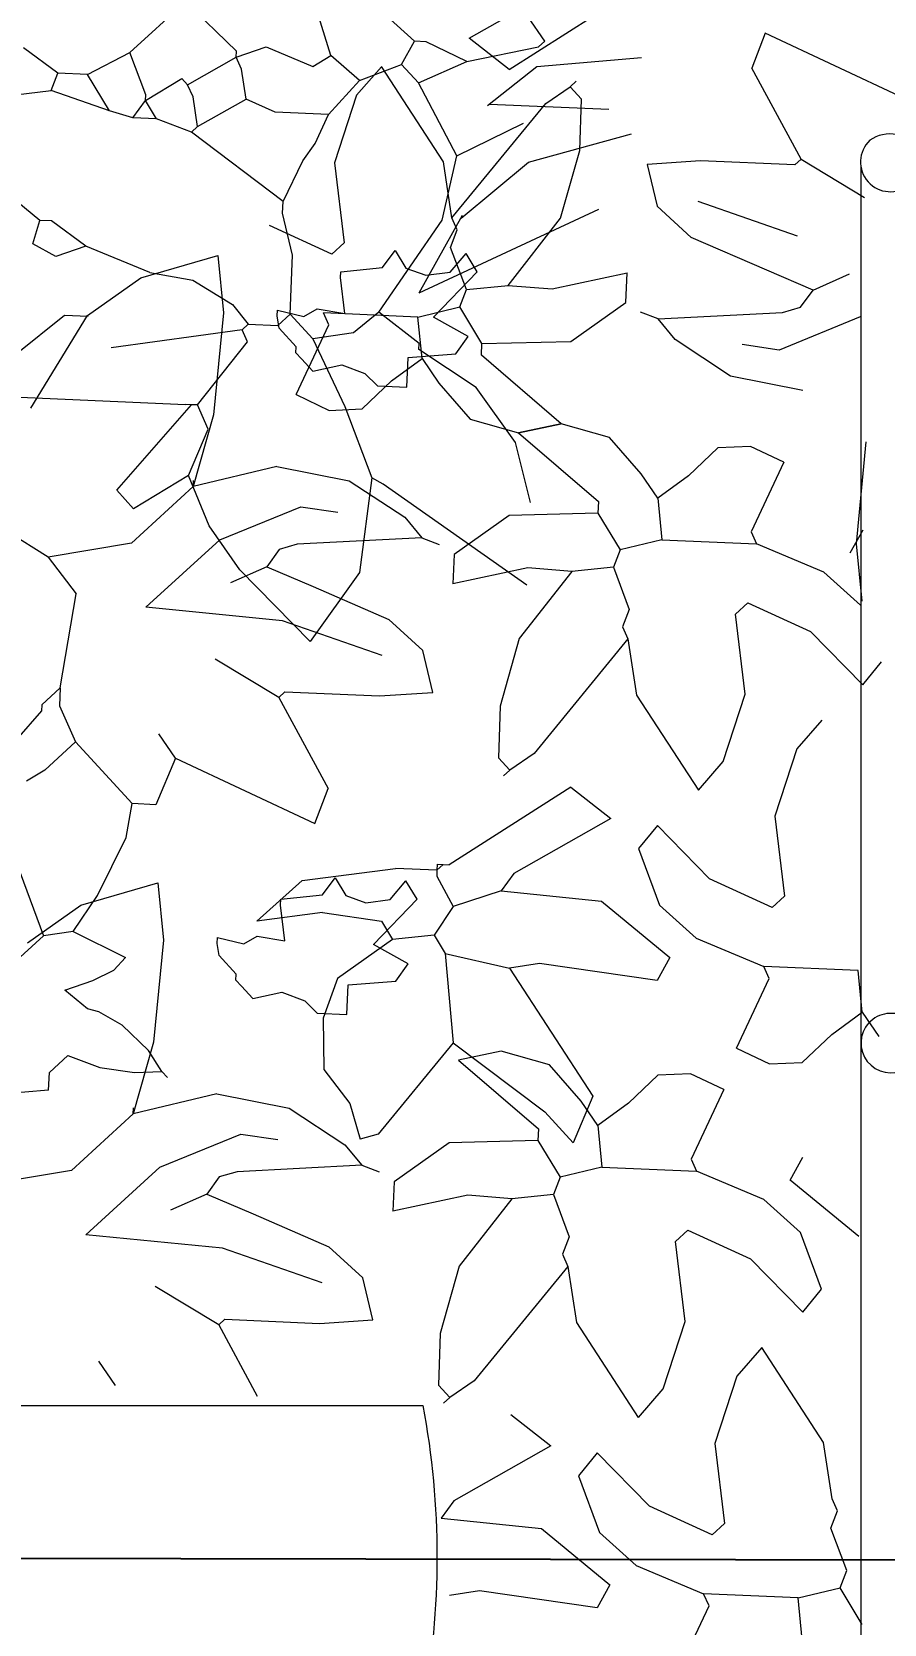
# Model space of a CAD drawing. Header units: centimetres. Extents: x 5667 to 17750, y 274 to 6203.
# Drawn here: x 7809.8 to 7855.8, y 4577.9 to 4663.9 of the extents above; entities that cross this region are included whole.
import ezdxf

# ---------------------------------------------------------------- set-up
doc = ezdxf.new("R2010")
doc.units = ezdxf.units.CM
doc.header["$MEASUREMENT"] = 0
doc.layers.get('0').update_dxf_attribs({"lineweight": 18})
for name, color, linetype, lineweight in [('A-FURN', 8, 'Continuous', 9), ('G-ANNO-DIM', 3, 'Continuous', 9), ('G-HEDGE', 104, 'Continuous', 9)]:
    doc.layers.add(name, color=color, linetype=linetype, lineweight=lineweight)
doc.styles.add('ARIAL', font='arial.ttf')
doc.dimstyles.new('TICK_36', dxfattribs={"dimtxt": 10, "dimasz": 3.6, "dimexe": 1.8, "dimexo": 1.2, "dimgap": 1.8, "dimtad": 0, "dimdec": 0, "dimzin": 0, "dimdsep": 46, "dimtxsty": 'ARIAL', "dimblk": 'OBLIQUE', "dimcen": 1.8, "dimdle": 1.8, "dimclrd": 256, "dimclrt": 256, "dimadec": 0, "dimazin": 0, "dimtfac": 1, "dimtdec": 0, "dimtmove": 1, "dimatfit": 3, "dimldrblk": 'OPEN90', "dimfxl": 1, "dimtolj": 1, "dimtzin": 0, "dimarcsym": 0})

# ---------------------------------------------------------------- blocks, each defined once
blk = doc.blocks.new('_Oblique')
at = {"color": 0, "linetype": 'ByBlock', "lineweight": -2}
blk.add_line((-0.5, -0.5), (0.5, 0.5), dxfattribs=at)
blk = doc.blocks.new('*D37')
at = {"layer": 'Defpoints', "color": 0, "transparency": 16777216}
for p in [(7969.339, 4729.276), (7566.065, 4503.99), (7969.339, 4503.99)]:
    blk.add_point(p, dxfattribs=at)
at = {"layer": 'G-ANNO-DIM', "lineweight": -2, "transparency": 16777216}
for p, q in [((7566.065, 4731.076), (7566.065, 4629.603)), ((7566.065, 4502.19), (7566.065, 4603.663))]:
    blk.add_line(p, q, dxfattribs=at)
at = {"layer": 'G-ANNO-DIM', "color": 0, "lineweight": -2, "transparency": 16777216}
for p, q in [((7968.139, 4729.276), (7564.265, 4729.276)), ((7968.139, 4503.99), (7564.265, 4503.99))]:
    blk.add_line(p, q, dxfattribs=at)
at = {"layer": 'G-ANNO-DIM', "lineweight": -2, "transparency": 16777216, "xscale": 3.6, "yscale": 3.6, "zscale": 3.6}
for p, rotation in [((7566.065, 4729.276), 90), ((7566.065, 4503.99), 270)]:
    blk.add_blockref('_Oblique', p, dxfattribs=dict(at, rotation=rotation))
at = {"layer": 'G-ANNO-DIM', "transparency": 16777216, "insert": (7566.065, 4616.633), "char_height": 10, "attachment_point": 5, "rotation": 90, "style": 'ARIAL'}
blk.add_mtext('\\A1;225', dxfattribs=at)
blk = doc.blocks.new('_Open90')
at = {"color": 0, "linetype": 'ByBlock', "lineweight": -2}
for p, q in [((-0.5, 0.5), (0, 0)), ((0, 0), (-1, 0)), ((0, 0), (-0.5, -0.5))]:
    blk.add_line(p, q, dxfattribs=at)
blk = doc.blocks.new('*D40')
at = {"layer": 'Defpoints', "color": 0, "transparency": 16777216}
for p in [(7955.473, 4581.197), (7630.513, 4504.632), (7955.321, 4503.99)]:
    blk.add_point(p, dxfattribs=at)
at = {"layer": 'G-ANNO-DIM', "lineweight": -2, "transparency": 16777216}
for p, q in [((7630.669, 4583.639), (7630.607, 4552.156)), ((7630.51, 4502.832), (7630.572, 4534.314))]:
    blk.add_line(p, q, dxfattribs=at)
at = {"layer": 'G-ANNO-DIM', "color": 0, "lineweight": -2, "transparency": 16777216}
for p, q in [((7954.273, 4581.2), (7628.866, 4581.842)), ((7954.121, 4503.993), (7628.713, 4504.635))]:
    blk.add_line(p, q, dxfattribs=at)
at = {"layer": 'G-ANNO-DIM', "lineweight": -2, "transparency": 16777216, "xscale": 3.6, "yscale": 3.6, "zscale": 3.6}
for p, rotation in [((7630.666, 4581.839), 89.88689764079622), ((7630.513, 4504.632), 269.8868976407962)]:
    blk.add_blockref('_Oblique', p, dxfattribs=dict(at, rotation=rotation))
at = {"layer": 'G-ANNO-DIM', "transparency": 16777216, "insert": (7630.589, 4543.235), "char_height": 10, "attachment_point": 5, "rotation": 89.8869, "style": 'ARIAL'}
blk.add_mtext('\\A1;77', dxfattribs=at)

msp = doc.modelspace()

# ---------------------------------------------------------------- linework, layer by layer
at = {"layer": 'A-FURN'}
msp.add_line((7854.541, 4656.634), (7854.541, 4505.993), dxfattribs=at)
msp.add_lwpolyline([(7785.885, 4589.742), (7830.894, 4589.742, -0.092959), (7830.894, 4573.402, -0.002126), (7785.692, 4573.595, -0.109257), (7785.885, 4589.742, -0.276267)], format="xyb", dxfattribs=at)
for centre, radius, start, end in [((7856.122, 4656.421), 1.942, 79.68434, 124.32795), ((7856.138, 4656.856), 1.612, 133.53812, 309.88297), ((7856.155, 4609.302), 1.603, 66.77088, 309.3571)]:
    msp.add_arc(centre, radius, start, end, dxfattribs=at)
at = {"layer": 'G-HEDGE'}
for p, q in [((7825.932, 4662.599), (7824.81, 4666.164)), ((7830.441, 4663.362), (7826.751, 4666.718)), ((7833.386, 4663.53), (7838.63, 4666.498)), ((7835.55, 4661.838), (7842.124, 4666.026)), ((7815.072, 4662.753), (7818.069, 4665.499)), ((7820.829, 4662.822), (7818.069, 4665.499)), ((7837.472, 4663.374), (7836.571, 4664.693)), ((7829.747, 4662.114), (7830.441, 4663.362)), ((7831.078, 4663.334), (7830.441, 4663.362)), ((7833.27, 4662.279), (7831.078, 4663.334)), ((7835.55, 4661.838), (7833.386, 4663.53)), ((7837.14, 4663.069), (7837.472, 4663.374)), ((7849.379, 4663.792), (7848.657, 4661.906)), ((7856.896, 4660.268), (7849.379, 4663.792)), ((7811.189, 4661.644), (7809.33, 4663.004)), ((7812.783, 4661.574), (7815.072, 4662.753)), ((7815.932, 4660.478), (7815.072, 4662.753)), ((7818.193, 4661.019), (7820.815, 4662.503)), ((7820.815, 4662.503), (7822.437, 4663.071)), ((7820.815, 4662.503), (7820.829, 4662.822)), ((7821.105, 4661.851), (7820.815, 4662.503)), ((7822.437, 4663.071), (7824.947, 4662.003)), ((7824.947, 4662.003), (7825.932, 4662.599)), ((7827.472, 4661.254), (7825.932, 4662.599)), ((7833.27, 4662.279), (7837.14, 4663.069)), ((7842.699, 4662.466), (7837.057, 4661.976)), ((7810.827, 4660.701), (7811.189, 4661.644)), ((7812.783, 4661.574), (7811.189, 4661.644)), ((7813.976, 4659.604), (7812.783, 4661.574)), ((7821.355, 4660.242), (7821.105, 4661.851)), ((7828.662, 4661.993), (7827.317, 4660.455)), ((7827.472, 4661.254), (7829.747, 4662.114)), ((7832.005, 4656.863), (7828.663, 4661.994)), ((7830.662, 4661.115), (7829.747, 4662.114)), ((7830.662, 4661.115), (7833.27, 4662.279)), ((7837.057, 4661.976), (7834.39, 4659.884)), ((7851.319, 4656.995), (7848.657, 4661.906)), ((7815.918, 4660.159), (7817.888, 4661.352)), ((7817.888, 4661.352), (7818.193, 4661.019)), ((7818.484, 4660.367), (7818.193, 4661.019)), ((7825.793, 4659.409), (7827.472, 4661.254)), ((7832.728, 4657.189), (7830.662, 4661.115)), ((7837.526, 4660.009), (7838.843, 4660.911)), ((7838.843, 4660.911), (7839.176, 4661.216)), ((7839.454, 4660.245), (7838.843, 4660.911)), ((7808.899, 4660.465), (7810.827, 4660.701)), ((7813.976, 4659.604), (7810.827, 4660.701)), ((7815.238, 4659.23), (7815.918, 4660.159)), ((7815.918, 4660.159), (7815.932, 4660.478)), ((7816.514, 4659.174), (7815.918, 4660.159)), ((7818.734, 4658.758), (7818.484, 4660.367)), ((7818.734, 4658.758), (7821.355, 4660.242)), ((7822.922, 4659.535), (7821.355, 4660.242)), ((7827.317, 4660.455), (7826.132, 4656.812)), ((7832.462, 4653.838), (7837.526, 4660.009)), ((7834.495, 4659.974), (7840.937, 4659.693)), ((7839.37, 4657.465), (7839.454, 4660.245)), ((7815.238, 4659.23), (7813.976, 4659.604)), ((7816.514, 4659.174), (7815.238, 4659.23)), ((7818.4, 4658.453), (7816.514, 4659.174)), ((7825.793, 4659.409), (7822.922, 4659.535)), ((7825.085, 4657.842), (7825.793, 4659.409)), ((7818.4, 4658.453), (7818.734, 4658.758)), ((7823.352, 4654.722), (7818.4, 4658.453)), ((7832.728, 4657.189), (7836.321, 4658.95)), ((7836.599, 4656.844), (7842.157, 4658.361)), ((7824.406, 4656.913), (7825.085, 4657.842)), ((7838.331, 4653.82), (7839.37, 4657.465)), ((7823.352, 4654.722), (7824.406, 4656.913)), ((7826.132, 4656.812), (7826.651, 4652.493)), ((7831.937, 4653.708), (7832.728, 4657.189)), ((7832.462, 4653.838), (7832.005, 4656.863)), ((7832.954, 4653.813), (7836.599, 4656.844)), ((7845.883, 4656.913), (7842.998, 4656.719)), ((7842.998, 4656.719), (7843.538, 4654.458)), ((7850.987, 4656.69), (7845.883, 4656.913)), ((7851.319, 4656.995), (7850.987, 4656.69)), ((7851.319, 4656.995), (7854.745, 4654.928)), ((7810.203, 4653.697), (7808.969, 4654.709)), ((7823.324, 4654.083), (7823.352, 4654.722)), ((7845.734, 4654.728), (7851.114, 4652.859)), ((7823.864, 4651.823), (7823.324, 4654.083)), ((7840.381, 4654.284), (7830.681, 4649.765)), ((7833.017, 4653.965), (7830.681, 4649.765)), ((7832.753, 4653.185), (7832.462, 4653.838)), ((7845.382, 4652.78), (7843.538, 4654.458)), ((7809.828, 4652.435), (7810.203, 4653.697)), ((7810.841, 4653.669), (7810.203, 4653.697)), ((7812.699, 4652.31), (7810.841, 4653.669)), ((7825.984, 4651.883), (7822.609, 4653.429)), ((7828.524, 4648.743), (7831.937, 4653.708)), ((7832.393, 4652.242), (7832.753, 4653.185)), ((7835.499, 4650.189), (7838.331, 4653.82)), ((7811.076, 4651.741), (7809.828, 4652.435)), ((7812.699, 4652.31), (7811.076, 4651.741)), ((7816.152, 4650.88), (7812.699, 4652.31)), ((7825.984, 4651.883), (7826.651, 4652.493)), ((7833.252, 4649.968), (7832.393, 4652.242)), ((7849.461, 4651.004), (7845.382, 4652.78)), ((7815.66, 4650.597), (7819.822, 4651.799)), ((7819.822, 4651.799), (7820.128, 4648.711)), ((7823.725, 4648.632), (7823.864, 4651.823)), ((7828.716, 4651.149), (7829.396, 4652.078)), ((7829.396, 4652.078), (7829.978, 4651.123)), ((7832.371, 4650.904), (7833.224, 4651.911)), ((7833.819, 4650.927), (7833.224, 4651.911)), ((7812.783, 4648.57), (7815.66, 4650.597)), ((7816.152, 4650.88), (7818.472, 4650.473)), ((7818.472, 4650.473), (7820.616, 4649.15)), ((7826.455, 4650.608), (7826.469, 4650.928)), ((7826.69, 4648.68), (7826.455, 4650.608)), ((7826.469, 4650.928), (7828.716, 4651.149)), ((7829.978, 4651.123), (7831.053, 4650.733)), ((7831.053, 4650.733), (7832.371, 4650.904)), ((7831.475, 4648.472), (7833.819, 4650.927)), ((7837.87, 4649.996), (7841.921, 4650.868)), ((7841.852, 4649.274), (7841.921, 4650.868)), ((7851.97, 4649.936), (7849.461, 4651.004)), ((7851.97, 4649.936), (7853.926, 4650.809)), ((7832.891, 4649.025), (7833.252, 4649.968)), ((7833.252, 4649.968), (7835.499, 4650.189)), ((7835.499, 4650.189), (7837.87, 4649.996)), ((7851.291, 4649.006), (7851.97, 4649.936)), ((7820.128, 4648.711), (7819.594, 4643.199)), ((7820.616, 4649.15), (7821.464, 4648.092)), ((7823.032, 4648.539), (7823.046, 4648.859)), ((7823.046, 4648.859), (7824.475, 4648.517)), ((7824.475, 4648.517), (7825.187, 4648.93)), ((7825.187, 4648.93), (7826.69, 4648.68)), ((7825.818, 4648.055), (7825.527, 4648.706)), ((7830.63, 4648.484), (7825.527, 4648.706)), ((7828.524, 4648.743), (7827.154, 4647.634)), ((7830.688, 4647.05), (7828.524, 4648.743)), ((7830.63, 4648.484), (7832.891, 4649.025)), ((7834.084, 4647.055), (7832.891, 4649.025)), ((7838.883, 4647.165), (7841.852, 4649.274)), ((7843.593, 4648.383), (7842.65, 4648.744)), ((7843.593, 4648.383), (7850.32, 4648.729)), ((7850.32, 4648.729), (7851.291, 4649.006)), ((7808.899, 4646.469), (7811.549, 4648.591)), ((7809.731, 4643.556), (7812.783, 4648.57)), ((7811.549, 4648.591), (7812.825, 4648.536)), ((7821.132, 4647.786), (7821.464, 4648.092)), ((7821.464, 4648.092), (7823.06, 4648.022)), ((7823.139, 4647.876), (7823.032, 4648.539)), ((7823.06, 4648.022), (7823.725, 4648.632)), ((7824.054, 4646.877), (7823.139, 4647.876)), ((7824.946, 4647.301), (7823.725, 4648.632)), ((7824.055, 4644.296), (7825.818, 4648.055)), ((7830.852, 4646.237), (7830.63, 4648.484)), ((7833.348, 4647.431), (7831.475, 4648.472)), ((7844.513, 4647.272), (7843.593, 4648.383)), ((7854.499, 4648.488), (7850.13, 4646.703)), ((7821.132, 4647.786), (7814.057, 4646.816)), ((7818.717, 4643.737), (7821.423, 4647.135)), ((7821.423, 4647.135), (7821.132, 4647.786)), ((7827.154, 4647.634), (7824.946, 4647.301)), ((7824.946, 4647.301), (7826.687, 4643.657)), ((7830.674, 4646.732), (7830.688, 4647.05)), ((7832.668, 4646.502), (7833.348, 4647.431)), ((7834.056, 4646.417), (7834.084, 4647.055)), ((7834.084, 4647.055), (7838.883, 4647.165)), ((7847.509, 4645.296), (7844.513, 4647.272)), ((7850.13, 4646.703), (7848.127, 4646.995)), ((7824.04, 4646.559), (7824.054, 4646.877)), ((7824.346, 4646.226), (7824.04, 4646.559)), ((7824.346, 4646.226), (7824.956, 4645.56)), ((7829.202, 4645.031), (7830.852, 4646.237)), ((7830.033, 4644.699), (7830.102, 4646.294)), ((7830.102, 4646.294), (7832.668, 4646.502)), ((7833.781, 4644.678), (7830.674, 4646.732)), ((7830.852, 4646.237), (7831.753, 4644.92)), ((7838.369, 4642.713), (7834.056, 4646.417)), ((7824.956, 4645.56), (7826.528, 4645.897)), ((7826.528, 4645.897), (7827.764, 4645.442)), ((7827.764, 4645.442), (7828.437, 4644.769)), ((7851.415, 4644.526), (7847.509, 4645.296)), ((7827.608, 4643.524), (7829.202, 4645.031)), ((7828.437, 4644.769), (7830.033, 4644.699)), ((7831.753, 4644.92), (7833.454, 4642.962)), ((7835.888, 4641.71), (7833.781, 4644.678)), ((7807.744, 4644.215), (7818.08, 4643.765)), ((7814.362, 4639.132), (7818.399, 4643.751)), ((7818.399, 4643.751), (7818.08, 4643.765)), ((7818.717, 4643.737), (7818.399, 4643.751)), ((7819.3, 4642.433), (7818.717, 4643.737)), ((7824.055, 4644.296), (7825.843, 4643.447)), ((7825.843, 4643.447), (7827.608, 4643.524)), ((7826.687, 4643.657), (7828.135, 4639.81)), ((7819.594, 4643.199), (7818.496, 4639.338)), ((7833.454, 4642.962), (7836.064, 4642.233)), ((7838.369, 4642.713), (7836.064, 4642.233)), ((7836.064, 4642.233), (7838.369, 4642.713)), ((7840.979, 4641.985), (7838.369, 4642.713)), ((7818.232, 4639.923), (7819.3, 4642.433)), ((7836.064, 4642.233), (7840.377, 4638.53)), ((7842.68, 4640.027), (7840.979, 4641.985)), ((7836.706, 4638.478), (7835.888, 4641.71)), ((7846.825, 4641.422), (7845.231, 4639.915)), ((7848.59, 4641.499), (7846.825, 4641.422)), ((7850.378, 4640.65), (7848.59, 4641.499)), ((7854.306, 4636.235), (7854.839, 4641.747)), ((7823.018, 4640.42), (7818.496, 4639.338)), ((7823.018, 4640.42), (7826.924, 4639.65)), ((7850.378, 4640.65), (7848.616, 4636.891)), ((7818.496, 4639.338), (7815.167, 4636.288)), ((7818.232, 4639.923), (7815.277, 4638.134)), ((7819.361, 4637.211), (7818.232, 4639.923)), ((7818.496, 4639.338), (7818.51, 4639.658)), ((7826.924, 4639.65), (7829.92, 4637.675)), ((7828.135, 4639.81), (7827.471, 4634.705)), ((7828.759, 4639.464), (7828.135, 4639.81)), ((7836.511, 4634.013), (7828.759, 4639.464)), ((7843.581, 4638.709), (7842.68, 4640.027)), ((7845.231, 4639.915), (7843.581, 4638.709)), ((7815.277, 4638.134), (7814.362, 4639.132)), ((7840.377, 4638.53), (7840.349, 4637.891)), ((7843.581, 4638.709), (7843.803, 4636.463)), ((7819.934, 4636.458), (7824.303, 4638.243)), ((7824.303, 4638.243), (7826.306, 4637.951)), ((7829.92, 4637.675), (7830.84, 4636.563)), ((7835.55, 4637.781), (7832.581, 4635.673)), ((7840.349, 4637.891), (7835.55, 4637.781)), ((7840.349, 4637.891), (7841.542, 4635.922)), ((7810.659, 4635.525), (7808.482, 4636.898)), ((7821.019, 4634.832), (7819.361, 4637.211)), ((7848.616, 4636.891), (7848.907, 4636.24)), ((7853.968, 4635.753), (7854.661, 4637.001)), ((7815.167, 4636.288), (7810.659, 4635.525)), ((7815.939, 4632.818), (7819.934, 4636.458)), ((7823.142, 4635.94), (7822.463, 4635.011)), ((7824.113, 4636.217), (7823.142, 4635.94)), ((7830.84, 4636.563), (7824.113, 4636.217)), ((7830.84, 4636.563), (7831.783, 4636.203)), ((7841.542, 4635.922), (7841.181, 4634.979)), ((7843.803, 4636.463), (7841.542, 4635.922)), ((7843.803, 4636.463), (7848.907, 4636.24)), ((7852.55, 4634.715), (7848.907, 4636.24)), ((7854.611, 4633.147), (7854.306, 4636.235)), ((7810.659, 4635.525), (7812.171, 4633.542)), ((7822.463, 4635.011), (7820.507, 4634.137)), ((7822.463, 4635.011), (7824.973, 4633.942)), ((7832.581, 4635.673), (7832.512, 4634.078)), ((7836.563, 4634.95), (7832.512, 4634.078)), ((7838.934, 4634.757), (7836.563, 4634.95)), ((7841.181, 4634.979), (7838.934, 4634.757)), ((7841.181, 4634.979), (7842.04, 4632.704)), ((7824.813, 4630.977), (7821.019, 4634.832)), ((7827.471, 4634.705), (7824.813, 4630.977)), ((7838.934, 4634.757), (7836.103, 4631.127)), ((7854.528, 4632.937), (7852.55, 4634.715)), ((7811.31, 4628.466), (7812.171, 4633.542)), ((7824.973, 4633.942), (7829.051, 4632.166)), ((7823.319, 4632.087), (7815.939, 4632.818)), ((7842.04, 4632.704), (7841.68, 4631.761)), ((7848.449, 4633.063), (7847.783, 4632.454)), ((7848.301, 4628.135), (7847.783, 4632.454)), ((7848.449, 4633.064), (7851.824, 4631.517)), ((7828.7, 4630.218), (7823.319, 4632.087)), ((7829.051, 4632.166), (7830.895, 4630.488)), ((7841.68, 4631.761), (7841.971, 4631.109)), ((7851.824, 4631.517), (7854.648, 4628.638)), ((7836.103, 4631.127), (7835.063, 4627.482)), ((7841.971, 4631.109), (7836.907, 4624.937)), ((7841.971, 4631.108), (7842.428, 4628.083)), ((7823.114, 4627.951), (7819.688, 4630.018)), ((7831.435, 4628.227), (7830.895, 4630.488)), ((7854.648, 4628.638), (7855.661, 4629.872)), ((7811.31, 4628.466), (7810.311, 4627.55)), ((7811.31, 4628.466), (7811.268, 4627.509)), ((7823.114, 4627.951), (7823.447, 4628.256)), ((7823.447, 4628.256), (7828.55, 4628.033)), ((7828.55, 4628.033), (7831.435, 4628.227)), ((7842.428, 4628.083), (7845.77, 4622.952)), ((7847.116, 4624.492), (7848.301, 4628.135)), ((7810.297, 4627.231), (7808.952, 4625.692)), ((7810.311, 4627.55), (7810.297, 4627.231)), ((7811.268, 4627.509), (7812.142, 4625.553)), ((7823.114, 4627.951), (7825.776, 4623.041)), ((7835.063, 4627.482), (7834.98, 4624.702)), ((7852.433, 4626.726), (7851.088, 4625.187)), ((7812.142, 4625.553), (7810.478, 4624.027)), ((7812.142, 4625.553), (7815.193, 4622.223)), ((7817.537, 4624.678), (7816.636, 4625.996)), ((7817.537, 4624.678), (7816.469, 4622.167)), ((7817.537, 4624.678), (7825.055, 4621.155)), ((7834.98, 4624.702), (7835.59, 4624.035)), ((7836.907, 4624.937), (7835.59, 4624.035)), ((7851.088, 4625.187), (7849.903, 4621.544)), ((7810.478, 4624.027), (7809.493, 4623.43)), ((7835.59, 4624.035), (7835.257, 4623.731)), ((7845.771, 4622.953), (7847.116, 4624.492)), ((7825.055, 4621.155), (7825.776, 4623.041)), ((7838.883, 4623.108), (7832.309, 4618.921)), ((7838.883, 4623.108), (7841.047, 4621.416)), ((7814.872, 4620.402), (7815.193, 4622.223)), ((7816.469, 4622.167), (7815.193, 4622.223)), ((7808.119, 4621.253), (7810.407, 4615.081)), ((7841.047, 4621.416), (7835.803, 4618.448)), ((7849.903, 4621.544), (7850.422, 4617.225)), ((7813.326, 4617.272), (7814.872, 4620.402)), ((7843.556, 4621.041), (7842.543, 4619.807)), ((7846.38, 4618.161), (7843.556, 4621.041)), ((7842.543, 4619.807), (7843.676, 4616.742)), ((7824.369, 4618.082), (7829.424, 4618.726)), ((7831.656, 4618.629), (7829.424, 4618.726)), ((7831.656, 4618.629), (7831.643, 4618.31)), ((7831.67, 4618.948), (7831.656, 4618.629)), ((7831.989, 4618.934), (7831.656, 4618.629)), ((7831.67, 4618.948), (7831.989, 4618.934)), ((7831.989, 4618.934), (7832.309, 4618.921)), ((7812.419, 4616.741), (7816.581, 4617.944)), ((7816.581, 4617.944), (7816.887, 4614.855)), ((7821.925, 4615.882), (7824.369, 4618.082)), ((7825.475, 4617.293), (7826.155, 4618.223)), ((7826.155, 4618.223), (7826.737, 4617.267)), ((7829.13, 4617.049), (7829.983, 4618.056)), ((7830.578, 4617.071), (7829.983, 4618.056)), ((7831.643, 4618.31), (7832.53, 4616.673)), ((7835.803, 4618.448), (7835.124, 4617.519)), ((7849.756, 4616.615), (7846.38, 4618.161)), ((7812.016, 4615.33), (7813.326, 4617.272)), ((7823.214, 4616.752), (7823.228, 4617.072)), ((7823.228, 4617.072), (7825.475, 4617.293)), ((7826.737, 4617.267), (7827.812, 4616.877)), ((7827.812, 4616.877), (7829.13, 4617.049)), ((7828.234, 4614.616), (7830.578, 4617.071)), ((7835.124, 4617.519), (7832.53, 4616.673)), ((7835.124, 4617.519), (7840.533, 4616.964)), ((7840.533, 4616.964), (7844.236, 4613.926)), ((7849.756, 4616.616), (7850.422, 4617.225)), ((7809.542, 4614.714), (7812.419, 4616.741)), ((7825.484, 4616.342), (7821.925, 4615.882)), ((7823.449, 4614.825), (7823.214, 4616.752)), ((7825.484, 4616.342), (7828.66, 4615.883)), ((7832.53, 4616.673), (7831.504, 4615.12)), ((7843.676, 4616.742), (7845.654, 4614.964)), ((7812.016, 4615.33), (7810.407, 4615.081)), ((7812.016, 4615.33), (7814.832, 4613.929)), ((7828.66, 4615.883), (7829.257, 4614.898)), ((7810.407, 4615.081), (7808.742, 4613.555)), ((7816.887, 4614.855), (7816.353, 4609.343)), ((7819.791, 4614.683), (7819.805, 4615.003)), ((7819.898, 4614.02), (7819.791, 4614.683)), ((7819.805, 4615.003), (7821.234, 4614.661)), ((7821.234, 4614.661), (7821.945, 4615.074)), ((7821.945, 4615.074), (7823.449, 4614.825)), ((7829.257, 4614.898), (7826.288, 4612.79)), ((7830.107, 4613.575), (7828.234, 4614.616)), ((7831.504, 4615.12), (7829.257, 4614.898)), ((7831.504, 4615.12), (7832.1, 4614.135)), ((7845.654, 4614.964), (7849.298, 4613.439)), ((7814.207, 4613.235), (7814.832, 4613.929)), ((7820.813, 4613.022), (7819.898, 4614.02)), ((7829.427, 4612.646), (7830.107, 4613.575)), ((7832.1, 4614.135), (7835.581, 4613.344)), ((7832.1, 4614.135), (7832.529, 4609.322)), ((7837.19, 4613.593), (7835.581, 4613.344)), ((7843.543, 4612.678), (7837.19, 4613.593)), ((7844.236, 4613.926), (7843.543, 4612.678)), ((7811.558, 4612.155), (7813.067, 4612.67)), ((7813.067, 4612.67), (7814.207, 4613.235)), ((7820.799, 4612.703), (7820.813, 4613.022)), ((7821.105, 4612.37), (7820.799, 4612.703)), ((7826.288, 4612.79), (7825.513, 4610.651)), ((7826.861, 4612.439), (7829.427, 4612.646)), ((7835.581, 4613.344), (7840.074, 4606.436)), ((7847.826, 4609.029), (7849.589, 4612.787)), ((7849.589, 4612.787), (7849.298, 4613.439)), ((7854.402, 4613.216), (7849.298, 4613.439)), ((7854.623, 4610.97), (7854.402, 4613.216)), ((7812.793, 4611.142), (7811.558, 4612.155)), ((7821.105, 4612.37), (7821.715, 4611.704)), ((7821.715, 4611.704), (7823.287, 4612.041)), ((7823.287, 4612.041), (7824.523, 4611.587)), ((7826.792, 4610.843), (7826.861, 4612.439)), ((7813.405, 4610.995), (7812.793, 4611.142)), ((7814.665, 4610.263), (7813.405, 4610.995)), ((7824.523, 4611.587), (7825.196, 4610.913)), ((7825.196, 4610.913), (7826.792, 4610.843)), ((7852.973, 4609.763), (7854.623, 4610.97)), ((7854.623, 4610.97), (7855.524, 4609.652)), ((7816.073, 4608.91), (7814.665, 4610.263)), ((7825.513, 4610.651), (7825.539, 4607.883)), ((7816.353, 4609.343), (7815.255, 4605.483)), ((7832.529, 4609.322), (7828.478, 4604.385)), ((7832.529, 4609.322), (7837.481, 4605.59)), ((7851.379, 4608.257), (7852.973, 4609.763)), ((7810.726, 4607.716), (7811.724, 4608.631)), ((7811.724, 4608.631), (7813.45, 4607.979)), ((7816.801, 4607.77), (7816.073, 4608.91)), ((7835.128, 4608.858), (7832.823, 4608.377)), ((7832.823, 4608.377), (7837.136, 4604.674)), ((7837.738, 4608.129), (7835.128, 4608.858)), ((7847.826, 4609.029), (7849.614, 4608.18)), ((7810.684, 4606.759), (7810.726, 4607.716)), ((7813.45, 4607.979), (7815.317, 4607.713)), ((7815.317, 4607.713), (7816.801, 4607.77)), ((7816.8, 4607.77), (7817.105, 4607.438)), ((7825.539, 4607.883), (7826.953, 4606.049)), ((7839.439, 4606.171), (7837.738, 4608.129)), ((7843.584, 4607.566), (7841.99, 4606.06)), ((7845.349, 4607.643), (7843.584, 4607.566)), ((7847.137, 4606.794), (7845.349, 4607.643)), ((7849.614, 4608.18), (7851.379, 4608.257)), ((7810.684, 4606.759), (7808.118, 4606.551)), ((7847.137, 4606.794), (7845.375, 4603.036)), ((7819.777, 4606.565), (7815.255, 4605.483)), ((7815.255, 4605.483), (7815.269, 4605.802)), ((7819.777, 4606.565), (7823.683, 4605.795)), ((7823.683, 4605.795), (7826.679, 4603.819)), ((7826.953, 4606.049), (7827.507, 4604.108)), ((7840.074, 4606.436), (7839.005, 4603.926)), ((7840.34, 4604.854), (7839.439, 4606.171)), ((7841.99, 4606.06), (7840.34, 4604.854)), ((7815.255, 4605.483), (7811.926, 4602.432)), ((7837.481, 4605.59), (7839.005, 4603.926)), ((7840.34, 4604.854), (7840.562, 4602.607)), ((7816.693, 4602.602), (7821.062, 4604.387)), ((7821.062, 4604.387), (7823.065, 4604.096)), ((7828.478, 4604.385), (7827.507, 4604.108)), ((7837.108, 4604.036), (7832.309, 4603.926)), ((7837.136, 4604.674), (7837.108, 4604.036)), ((7837.108, 4604.036), (7838.301, 4602.066)), ((7826.679, 4603.819), (7827.599, 4602.708)), ((7832.309, 4603.926), (7829.34, 4601.817)), ((7850.727, 4601.898), (7851.42, 4603.145)), ((7811.926, 4602.432), (7807.418, 4601.67)), ((7812.698, 4598.962), (7816.693, 4602.602)), ((7820.872, 4602.361), (7819.901, 4602.084)), ((7827.599, 4602.708), (7820.872, 4602.361)), ((7827.599, 4602.708), (7828.542, 4602.347)), ((7840.562, 4602.607), (7838.301, 4602.066)), ((7840.562, 4602.607), (7845.665, 4602.384)), ((7845.375, 4603.036), (7845.665, 4602.384)), ((7849.309, 4600.859), (7845.665, 4602.384)), ((7819.901, 4602.084), (7819.222, 4601.155)), ((7829.34, 4601.817), (7829.271, 4600.223)), ((7838.301, 4602.066), (7837.94, 4601.123)), ((7854.43, 4598.86), (7850.727, 4601.898)), ((7819.222, 4601.155), (7817.266, 4600.281)), ((7819.222, 4601.155), (7821.732, 4600.087)), ((7833.322, 4601.095), (7829.271, 4600.223)), ((7835.693, 4600.901), (7832.862, 4597.271)), ((7835.693, 4600.902), (7833.322, 4601.095)), ((7837.94, 4601.123), (7835.693, 4600.901)), ((7837.94, 4601.123), (7838.799, 4598.848)), ((7851.287, 4599.081), (7849.309, 4600.859)), ((7821.732, 4600.087), (7825.81, 4598.311)), ((7820.078, 4598.232), (7812.698, 4598.962)), ((7838.799, 4598.848), (7838.439, 4597.905)), ((7845.208, 4599.208), (7844.541, 4598.598)), ((7845.208, 4599.208), (7848.583, 4597.662)), ((7852.42, 4596.017), (7851.287, 4599.081)), ((7825.458, 4596.362), (7820.078, 4598.232)), ((7825.81, 4598.311), (7827.654, 4596.633)), ((7845.06, 4594.279), (7844.541, 4598.598)), ((7832.862, 4597.271), (7831.822, 4593.626)), ((7838.73, 4597.253), (7833.666, 4591.081)), ((7838.439, 4597.905), (7838.73, 4597.253)), ((7838.73, 4597.253), (7839.187, 4594.227)), ((7848.583, 4597.662), (7851.407, 4594.783)), ((7828.194, 4594.371), (7827.654, 4596.633)), ((7819.873, 4594.095), (7816.447, 4596.162)), ((7851.407, 4594.783), (7852.42, 4596.017)), ((7819.873, 4594.095), (7820.205, 4594.4)), ((7819.873, 4594.095), (7821.956, 4590.253)), ((7820.205, 4594.4), (7825.309, 4594.178)), ((7825.309, 4594.178), (7828.194, 4594.371)), ((7839.187, 4594.227), (7842.529, 4589.097)), ((7843.875, 4590.636), (7845.06, 4594.279)), ((7831.822, 4593.626), (7831.738, 4590.846)), ((7849.192, 4592.87), (7847.847, 4591.331)), ((7852.535, 4587.74), (7849.193, 4592.871)), ((7814.296, 4590.822), (7813.395, 4592.14)), ((7847.847, 4591.331), (7846.662, 4587.689)), ((7831.738, 4590.846), (7832.349, 4590.18)), ((7833.666, 4591.081), (7832.349, 4590.18)), ((7842.53, 4589.097), (7843.875, 4590.636)), ((7832.349, 4590.18), (7832.016, 4589.875)), ((7835.642, 4589.252), (7837.806, 4587.56)), ((7846.662, 4587.689), (7847.181, 4583.369)), ((7852.992, 4584.715), (7852.535, 4587.74)), ((7837.806, 4587.56), (7832.562, 4584.592)), ((7840.315, 4587.185), (7839.302, 4585.951)), ((7843.139, 4584.306), (7840.315, 4587.185)), ((7839.302, 4585.951), (7840.435, 4582.886)), ((7832.562, 4584.592), (7831.883, 4583.663)), ((7846.514, 4582.76), (7843.139, 4584.306)), ((7853.283, 4584.062), (7852.992, 4584.714)), ((7831.883, 4583.663), (7837.292, 4583.108)), ((7846.514, 4582.76), (7847.181, 4583.369)), ((7852.923, 4583.119), (7853.283, 4584.062)), ((7837.292, 4583.108), (7840.995, 4580.07)), ((7840.435, 4582.886), (7842.413, 4581.108)), ((7853.782, 4580.845), (7852.923, 4583.119)), ((7842.413, 4581.108), (7846.057, 4579.583)), ((7853.421, 4579.902), (7853.782, 4580.845)), ((7840.995, 4580.07), (7840.302, 4578.822)), ((7833.949, 4579.738), (7832.34, 4579.488)), ((7840.302, 4578.822), (7833.949, 4579.738)), ((7846.348, 4578.932), (7846.057, 4579.583)), ((7851.16, 4579.361), (7846.057, 4579.583)), ((7851.16, 4579.361), (7853.421, 4579.902)), ((7851.382, 4577.114), (7851.16, 4579.361)), ((7854.614, 4577.932), (7853.421, 4579.902)), ((7844.585, 4575.173), (7846.348, 4578.932))]:
    msp.add_line(p, q, dxfattribs=at)

# ---------------------------------------------------------------- dimensions: what is measured, and where the dimension line sits
at = {"layer": 'G-ANNO-DIM'}
dim = msp.add_linear_dim(base=(7566.065, 4503.99), p1=(7969.339, 4729.276), p2=(7969.339, 4503.99), angle=90, dimstyle='TICK_36', dxfattribs=at)
dim.commit()
dim.dimension.update_dxf_attribs({"geometry": '*D37', "text_midpoint": (7566.065, 4616.633)})
dim = msp.add_aligned_dim(p1=(7955.473, 4581.197), p2=(7955.321, 4503.99), distance=-324.808, dimstyle='TICK_36', dxfattribs=at)
dim.commit()
dim.dimension.update_dxf_attribs({"geometry": '*D40', "text_midpoint": (7630.589, 4543.235)})

doc.saveas('drawing.dxf')
